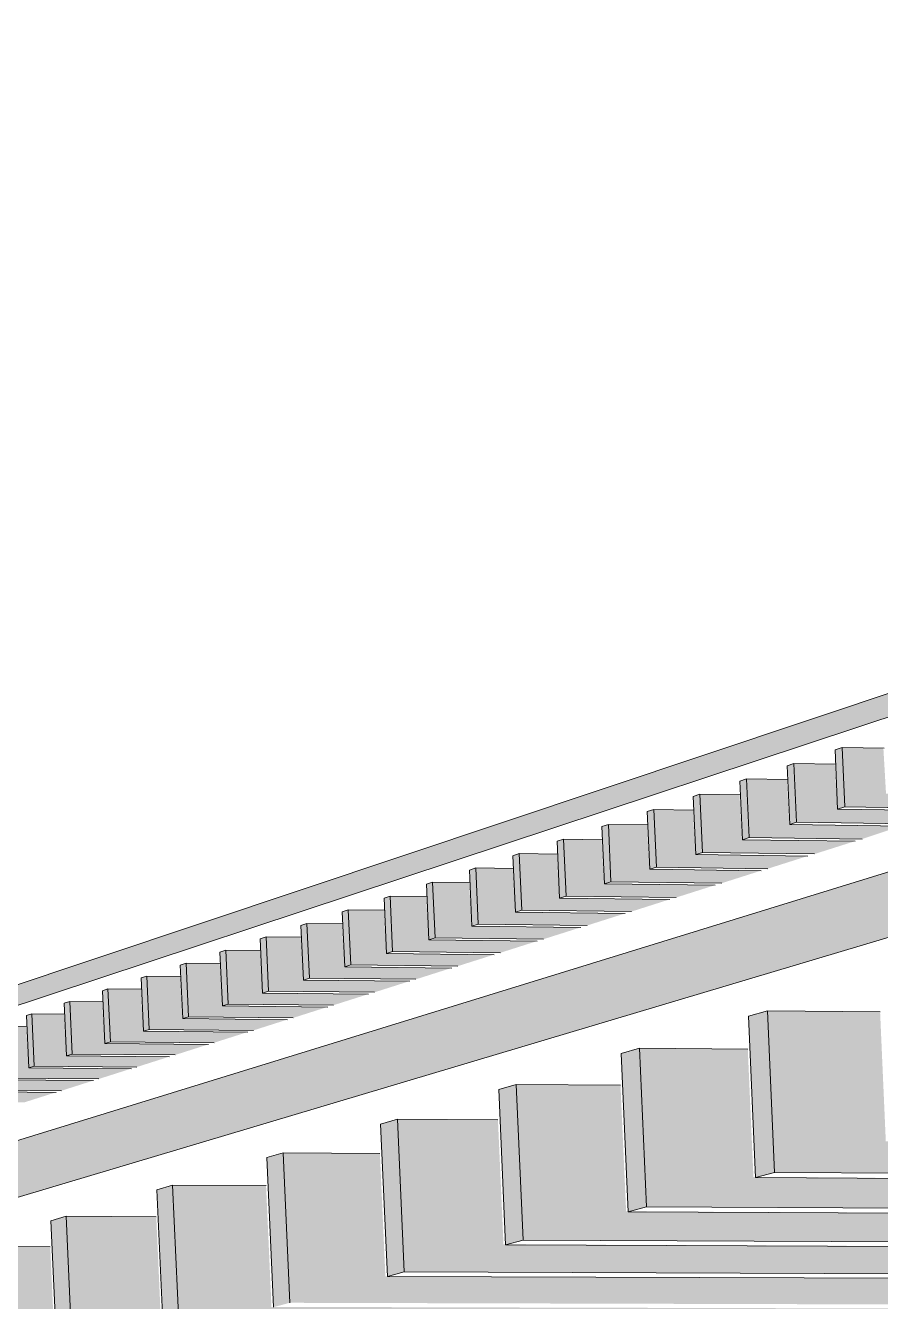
# Model space of a CAD drawing. Header units: inches. Extents: x 30764 to 92544, y -36095 to 66.
# Drawn here: x 30765.0498 to 30765.0957, y 60.0904 to 60.1589 of the extents above; entities that cross this region are included whole.
import ezdxf

# ---------------------------------------------------------------- set-up
doc = ezdxf.new("R2010")
doc.units = ezdxf.units.IN
doc.header["$MEASUREMENT"] = 0
doc.layers.add('A-ROOF', color=132, linetype='Continuous', lineweight=13)
doc.layers.add('S-BEAM', color=12, linetype='Continuous', lineweight=9)

msp = doc.modelspace()

# ---------------------------------------------------------------- hatches: boundary and pattern name
at = {"layer": 'A-ROOF', "lineweight": 5}
h = msp.add_hatch(color=256, dxfattribs=at)
h.paths.add_polyline_path([(30765.00953, 60.093111), (30765.175438, 60.148025), (30765.175438, 60.149574), (30765.00953, 60.094085)], flags=0)
h.paths.add_polyline_path([(30765.855673, 60.373176), (30766.117581, 60.459865), (30766.117581, 60.464676), (30765.849306, 60.374951)], flags=0)
msp.add_hatch(color=256, dxfattribs=at).paths.add_polyline_path([(30764.908392, 60.053842), (30765.194752, 60.139417), (30765.194564, 60.143815), (30764.908392, 60.055563)], flags=0)
at = {"layer": 'S-BEAM'}
for points in [[(30765.093375, 60.116818), (30765.093751, 60.116939), (30765.093611, 60.120127), (30765.093234, 60.120003), (30765.09334, 60.117611)], [(30765.090799, 60.115994), (30765.09117, 60.116113), (30765.09103, 60.119279), (30765.090659, 60.119156), (30765.090727, 60.117615)], [(30765.088259, 60.115181), (30765.088625, 60.115299), (30765.088486, 60.118442), (30765.08812, 60.118322), (30765.088151, 60.117619)], [(30765.085754, 60.11438), (30765.086115, 60.114496), (30765.085977, 60.117617), (30765.085616, 60.117499)], [(30765.083284, 60.11359), (30765.083641, 60.113704), (30765.083503, 60.116804), (30765.083147, 60.116687)], [(30765.080848, 60.112811), (30765.0812, 60.112923), (30765.081063, 60.116002), (30765.080712, 60.115886)], [(30765.078445, 60.112042), (30765.078792, 60.112153), (30765.078656, 60.11521), (30765.07831, 60.115096)], [(30765.076075, 60.111284), (30765.076417, 60.111393), (30765.076282, 60.11443), (30765.07594, 60.114317)], [(30765.073737, 60.110536), (30765.074074, 60.110644), (30765.07394, 60.11366), (30765.073603, 60.113549)], [(30765.071429, 60.109798), (30765.071762, 60.109904), (30765.071629, 60.1129), (30765.071296, 60.112791)], [(30765.069153, 60.109069), (30765.069481, 60.109174), (30765.069349, 60.11215), (30765.06902, 60.112042)], [(30765.066906, 60.10835), (30765.06723, 60.108454), (30765.067074, 60.111402), (30765.066774, 60.111304)], [(30765.064689, 60.107641), (30765.065009, 60.107743), (30765.064878, 60.110681), (30765.064558, 60.110575)], [(30765.062501, 60.106941), (30765.062816, 60.107042), (30765.062686, 60.10996), (30765.06237, 60.109856)], [(30765.060341, 60.10625), (30765.060652, 60.10635), (30765.060522, 60.109249), (30765.060211, 60.109146)], [(30765.058208, 60.105568), (30765.058516, 60.105666), (30765.058387, 60.108547), (30765.058079, 60.108445)], [(30765.056103, 60.104894), (30765.056407, 60.104992), (30765.056278, 60.107853), (30765.055975, 60.107754)], [(30765.054025, 60.104229), (30765.054325, 60.104325), (30765.054197, 60.107169), (30765.053897, 60.107071)], [(30765.051972, 60.103573), (30765.052269, 60.103668), (30765.052142, 60.106493), (30765.051846, 60.106396), (30765.05197, 60.103622)], [(30765.049946, 60.102925), (30765.050238, 60.103018), (30765.050112, 60.105826), (30765.04982, 60.10573), (30765.049914, 60.103624)]]:
    msp.add_hatch(color=256, dxfattribs=at).paths.add_polyline_path(points, flags=0)
at = {"layer": 'S-BEAM', "lineweight": 5}
for points in [[(30765.099881, 60.116846), (30765.102132, 60.117562), (30765.095971, 60.117658), (30765.09583, 60.12009), (30765.093611, 60.120127), (30765.093751, 60.116939), (30765.095971, 60.116905)], [(30765.097263, 60.116023), (30765.099483, 60.116729), (30765.093359, 60.116822), (30765.093218, 60.119243), (30765.09103, 60.119279), (30765.09117, 60.116113), (30765.095953, 60.116042)], [(30765.094683, 60.115212), (30765.096751, 60.11591), (30765.090783, 60.115998), (30765.090643, 60.118408), (30765.088486, 60.118442), (30765.088625, 60.115299), (30765.093574, 60.115228)], [(30765.092138, 60.114412), (30765.094296, 60.115098), (30765.088243, 60.115185), (30765.088104, 60.117585), (30765.085977, 60.117617), (30765.086115, 60.114496), (30765.090993, 60.114428)], [(30765.089629, 60.113623), (30765.091757, 60.1143), (30765.085739, 60.114384), (30765.085601, 60.116772), (30765.083503, 60.116804), (30765.083641, 60.113704), (30765.08845, 60.113639)], [(30765.087154, 60.112845), (30765.089252, 60.113513), (30765.083269, 60.113593), (30765.083132, 60.115971), (30765.081063, 60.116002), (30765.0812, 60.112923), (30765.085941, 60.112861)], [(30765.084712, 60.112077), (30765.086782, 60.112736), (30765.080833, 60.112814), (30765.080697, 60.115181), (30765.078656, 60.11521), (30765.078792, 60.112153), (30765.083467, 60.112093)], [(30765.082303, 60.11132), (30765.084346, 60.11197), (30765.07843, 60.112045), (30765.078295, 60.114402), (30765.076282, 60.11443), (30765.076417, 60.111393), (30765.081028, 60.111336)], [(30765.079927, 60.110573), (30765.081942, 60.111214), (30765.07606, 60.111287), (30765.075925, 60.113633), (30765.07394, 60.11366), (30765.074074, 60.110644), (30765.078544, 60.110589)], [(30765.077583, 60.109836), (30765.079571, 60.110468), (30765.073722, 60.110539), (30765.073588, 60.112874), (30765.071629, 60.1129), (30765.071762, 60.109904), (30765.076247, 60.109851)], [(30765.075269, 60.109108), (30765.077231, 60.109732), (30765.071415, 60.1098), (30765.071281, 60.112126), (30765.069349, 60.11215), (30765.069481, 60.109174), (30765.073905, 60.109124)], [(30765.072986, 60.108391), (30765.074922, 60.109006), (30765.069138, 60.109072), (30765.069006, 60.111387), (30765.067098, 60.111411), (30765.06723, 60.108454), (30765.071595, 60.108406)], [(30765.070733, 60.107682), (30765.072643, 60.10829), (30765.066892, 60.108353), (30765.06676, 60.110658), (30765.064878, 60.110681), (30765.065009, 60.107743), (30765.069355, 60.107697)], [(30765.068509, 60.106983), (30765.070395, 60.107583), (30765.064675, 60.107644), (30765.064544, 60.109938), (30765.062686, 60.10996), (30765.062816, 60.107042), (30765.067065, 60.106998)], [(30765.066314, 60.106293), (30765.068175, 60.106885), (30765.062487, 60.106944), (30765.062356, 60.109228), (30765.060522, 60.109249), (30765.060652, 60.10635), (30765.064845, 60.106308)], [(30765.064147, 60.105612), (30765.065984, 60.106196), (30765.060327, 60.106253), (30765.060197, 60.108527), (30765.058387, 60.108547), (30765.058516, 60.105666), (30765.062653, 60.105626)], [(30765.062007, 60.104939), (30765.063821, 60.105516), (30765.058195, 60.105571), (30765.058065, 60.107834), (30765.056278, 60.107853), (30765.056407, 60.104992), (30765.06049, 60.104953)], [(30765.059895, 60.104275), (30765.061686, 60.104845), (30765.05609, 60.104897), (30765.055961, 60.107151), (30765.054197, 60.107169), (30765.054325, 60.104325), (30765.058355, 60.104289)], [(30765.057809, 60.103619), (30765.059577, 60.104182), (30765.054011, 60.104232), (30765.053884, 60.106476), (30765.052142, 60.106493), (30765.052269, 60.103668), (30765.057441, 60.103622)], [(30765.055749, 60.102971), (30765.057495, 60.103527), (30765.051959, 60.103575), (30765.051832, 60.105809), (30765.050112, 60.105826), (30765.050238, 60.103018), (30765.055524, 60.102973)], [(30765.088972, 60.097035), (30765.089987, 60.097308), (30765.089603, 60.105995), (30765.088589, 60.105698), (30765.088872, 60.099301)], [(30765.160334, 60.096887), (30765.160334, 60.097232), (30765.161505, 60.097503), (30765.161505, 60.098527), (30765.09596, 60.098971), (30765.095653, 60.105934), (30765.089603, 60.105995), (30765.089987, 60.097308), (30765.156261, 60.096911)], [(30765.053715, 60.102332), (30765.055439, 60.102881), (30765.049933, 60.102927), (30765.049806, 60.105151), (30765.048108, 60.105167), (30765.048233, 60.102377), (30765.050096, 60.102362)], [(30765.051706, 60.1017), (30765.053409, 60.102242), (30765.047931, 60.102287), (30765.047806, 60.104501), (30765.046128, 60.104516), (30765.046253, 60.101743), (30765.050081, 60.101713)], [(30765.082132, 60.095195), (30765.083108, 60.095458), (30765.08273, 60.103979), (30765.081755, 60.103693), (30765.082103, 60.095839)], [(30765.152381, 60.095104), (30765.152381, 60.095443), (30765.153535, 60.09571), (30765.153535, 60.096678), (30765.088853, 60.097057), (30765.08855, 60.103927), (30765.08273, 60.103979), (30765.083108, 60.095458), (30765.150484, 60.095113)], [(30765.049721, 60.101076), (30765.051404, 60.101612), (30765.045955, 60.101654), (30765.04583, 60.103859), (30765.044173, 60.103874), (30765.044297, 60.101118), (30765.048077, 60.101089)], [(30765.075546, 60.093424), (30765.076486, 60.093677), (30765.076114, 60.102039), (30765.075175, 60.101763), (30765.075437, 60.09586)], [(30765.144709, 60.093385), (30765.144709, 60.093716), (30765.145853, 60.093981), (30765.145853, 60.094897), (30765.082016, 60.095216), (30765.081715, 60.101993), (30765.076114, 60.102039), (30765.076486, 60.093677), (30765.139049, 60.093409)], [(30765.0692, 60.091717), (30765.070106, 60.091961), (30765.06974, 60.100169), (30765.068835, 60.099904), (30765.06917, 60.092395)], [(30765.137322, 60.091727), (30765.137322, 60.092054), (30765.138443, 60.092314), (30765.138443, 60.093181), (30765.075433, 60.093443), (30765.075136, 60.10013), (30765.06974, 60.100169), (30765.070106, 60.091961), (30765.133275, 60.091741)], [(30765.063083, 60.090071), (30765.063956, 60.090307), (30765.063596, 60.098367), (30765.062723, 60.098111), (30765.062978, 60.092413)], [(30765.130187, 60.090127), (30765.130187, 60.090449), (30765.131292, 60.090704), (30765.131292, 60.091526), (30765.069091, 60.091736), (30765.068797, 60.098334), (30765.063596, 60.098367), (30765.063956, 60.090307), (30765.127502, 60.090135)], [(30765.05718, 60.088484), (30765.058024, 60.088711), (30765.057669, 60.096629), (30765.056826, 60.096382), (30765.05716, 60.088944)], [(30765.123296, 60.088582), (30765.123296, 60.088898), (30765.124386, 60.08915), (30765.124386, 60.089929), (30765.062976, 60.090089), (30765.062685, 60.096601), (30765.057669, 60.096629), (30765.058024, 60.088711), (30765.121731, 60.088585)], [(30765.051483, 60.086951), (30765.052297, 60.08717), (30765.051947, 60.094951), (30765.051134, 60.094712), (30765.051392, 60.088961)], [(30765.116638, 60.087089), (30765.116638, 60.0874), (30765.117713, 60.087649), (30765.117713, 60.088387), (30765.057077, 60.0885), (30765.056789, 60.094927), (30765.051947, 60.094951), (30765.052297, 60.08717), (30765.115962, 60.08709)], [(30765.110194, 60.085646), (30765.110194, 60.08595), (30765.11126, 60.086197), (30765.11126, 60.086897), (30765.051382, 60.086967), (30765.051097, 60.093311), (30765.046421, 60.09333), (30765.046766, 60.085683), (30765.104528, 60.085649)]]:
    msp.add_hatch(color=256, dxfattribs=at).paths.add_polyline_path(points, flags=0)

# ---------------------------------------------------------------- linework, layer by layer
at = {"layer": 'A-ROOF'}
for p, q in [((30765.00953, 60.094085), (30765.175438, 60.149574)), ((30765.175438, 60.148025), (30765.00953, 60.093111)), ((30764.908392, 60.055563), (30765.194564, 60.143815)), ((30765.194752, 60.139417), (30764.908392, 60.053842))]:
    msp.add_line(p, q, dxfattribs=at)
at = {"layer": 'S-BEAM'}
for p, q in [((30765.093611, 60.120127), (30765.093234, 60.120003)), ((30765.093234, 60.120003), (30765.093375, 60.116818)), ((30765.093751, 60.116939), (30765.093611, 60.120127)), ((30765.093611, 60.120127), (30765.095864, 60.120089)), ((30765.09103, 60.119279), (30765.090659, 60.119156)), ((30765.090659, 60.119156), (30765.090799, 60.115994)), ((30765.09117, 60.116113), (30765.09103, 60.119279)), ((30765.09103, 60.119279), (30765.093252, 60.119243)), ((30765.088486, 60.118442), (30765.08812, 60.118322)), ((30765.088625, 60.115299), (30765.088486, 60.118442)), ((30765.088486, 60.118442), (30765.090676, 60.118407)), ((30765.08812, 60.118322), (30765.088259, 60.115181)), ((30765.085977, 60.117617), (30765.085616, 60.117499)), ((30765.085616, 60.117499), (30765.085754, 60.11438)), ((30765.086115, 60.114496), (30765.085977, 60.117617)), ((30765.085977, 60.117617), (30765.088137, 60.117584)), ((30765.083503, 60.116804), (30765.083147, 60.116687)), ((30765.083147, 60.116687), (30765.083284, 60.11359)), ((30765.083641, 60.113704), (30765.083503, 60.116804)), ((30765.083503, 60.116804), (30765.085633, 60.116772)), ((30765.093375, 60.116818), (30765.093751, 60.116939)), ((30765.099499, 60.116726), (30765.093375, 60.116818)), ((30765.099881, 60.116846), (30765.093751, 60.116939)), ((30765.081063, 60.116002), (30765.080712, 60.115886)), ((30765.080712, 60.115886), (30765.080848, 60.112811)), ((30765.0812, 60.112923), (30765.081063, 60.116002)), ((30765.081063, 60.116002), (30765.083164, 60.115971)), ((30765.090799, 60.115994), (30765.09117, 60.116113)), ((30765.096887, 60.115905), (30765.090799, 60.115994)), ((30765.097263, 60.116023), (30765.09117, 60.116113)), ((30765.078656, 60.11521), (30765.07831, 60.115096)), ((30765.07831, 60.115096), (30765.078445, 60.112042)), ((30765.078792, 60.112153), (30765.078656, 60.11521)), ((30765.078656, 60.11521), (30765.080728, 60.115181)), ((30765.088259, 60.115181), (30765.088625, 60.115299)), ((30765.094312, 60.115095), (30765.088259, 60.115181)), ((30765.094683, 60.115212), (30765.088625, 60.115299)), ((30765.076282, 60.11443), (30765.07594, 60.114317)), ((30765.07594, 60.114317), (30765.076075, 60.111284)), ((30765.076417, 60.111393), (30765.076282, 60.11443)), ((30765.076282, 60.11443), (30765.078326, 60.114402)), ((30765.085754, 60.11438), (30765.086115, 60.114496)), ((30765.091772, 60.114297), (30765.085754, 60.11438)), ((30765.092138, 60.114412), (30765.086115, 60.114496)), ((30765.07394, 60.11366), (30765.073603, 60.113549)), ((30765.074074, 60.110644), (30765.07394, 60.11366)), ((30765.07394, 60.11366), (30765.075956, 60.113633)), ((30765.083284, 60.11359), (30765.083641, 60.113704)), ((30765.089267, 60.113509), (30765.083284, 60.11359)), ((30765.089629, 60.113623), (30765.083641, 60.113704)), ((30765.071629, 60.1129), (30765.071296, 60.112791)), ((30765.071762, 60.109904), (30765.071629, 60.1129)), ((30765.071629, 60.1129), (30765.073618, 60.112874)), ((30765.073603, 60.113549), (30765.073737, 60.110536)), ((30765.080848, 60.112811), (30765.0812, 60.112923)), ((30765.087154, 60.112845), (30765.0812, 60.112923)), ((30765.071296, 60.112791), (30765.071429, 60.109798)), ((30765.086797, 60.112733), (30765.080848, 60.112811)), ((30765.069349, 60.11215), (30765.06902, 60.112042)), ((30765.06902, 60.112042), (30765.069153, 60.109069)), ((30765.069481, 60.109174), (30765.069349, 60.11215)), ((30765.069349, 60.11215), (30765.071311, 60.112125)), ((30765.078445, 60.112042), (30765.078792, 60.112153)), ((30765.084361, 60.111967), (30765.078445, 60.112042)), ((30765.084712, 60.112077), (30765.078792, 60.112153)), ((30765.067098, 60.111411), (30765.066774, 60.111304)), ((30765.066774, 60.111304), (30765.066906, 60.10835)), ((30765.06723, 60.108454), (30765.067098, 60.111411)), ((30765.067098, 60.111411), (30765.069035, 60.111387)), ((30765.076075, 60.111284), (30765.076417, 60.111393)), ((30765.081957, 60.111211), (30765.076075, 60.111284)), ((30765.082303, 60.11132), (30765.076417, 60.111393)), ((30765.064878, 60.110681), (30765.064558, 60.110575)), ((30765.064558, 60.110575), (30765.064689, 60.107641)), ((30765.065009, 60.107743), (30765.064878, 60.110681)), ((30765.064878, 60.110681), (30765.066789, 60.110657)), ((30765.073737, 60.110536), (30765.074074, 60.110644)), ((30765.079585, 60.110465), (30765.073737, 60.110536)), ((30765.079927, 60.110573), (30765.074074, 60.110644)), ((30765.062686, 60.10996), (30765.06237, 60.109856)), ((30765.06237, 60.109856), (30765.062501, 60.106941)), ((30765.062816, 60.107042), (30765.062686, 60.10996)), ((30765.062686, 60.10996), (30765.064572, 60.109938)), ((30765.071429, 60.109798), (30765.071762, 60.109904)), ((30765.077245, 60.10973), (30765.071429, 60.109798)), ((30765.077583, 60.109836), (30765.071762, 60.109904)), ((30765.060522, 60.109249), (30765.060211, 60.109146)), ((30765.060211, 60.109146), (30765.060341, 60.10625)), ((30765.060652, 60.10635), (30765.060522, 60.109249)), ((30765.060522, 60.109249), (30765.062384, 60.109227)), ((30765.069153, 60.109069), (30765.069481, 60.109174)), ((30765.074936, 60.109004), (30765.069153, 60.109069)), ((30765.075269, 60.109108), (30765.069481, 60.109174)), ((30765.058387, 60.108547), (30765.058079, 60.108445)), ((30765.058079, 60.108445), (30765.058208, 60.105568)), ((30765.058516, 60.105666), (30765.058387, 60.108547)), ((30765.058387, 60.108547), (30765.060225, 60.108526)), ((30765.066906, 60.10835), (30765.06723, 60.108454)), ((30765.072657, 60.108287), (30765.066906, 60.10835)), ((30765.072986, 60.108391), (30765.06723, 60.108454)), ((30765.056278, 60.107853), (30765.055975, 60.107754)), ((30765.055975, 60.107754), (30765.056103, 60.104894)), ((30765.056407, 60.104992), (30765.056278, 60.107853)), ((30765.056278, 60.107853), (30765.058093, 60.107834)), ((30765.064689, 60.107641), (30765.065009, 60.107743)), ((30765.070409, 60.10758), (30765.064689, 60.107641)), ((30765.070733, 60.107682), (30765.065009, 60.107743)), ((30765.054197, 60.107169), (30765.053897, 60.107071)), ((30765.053897, 60.107071), (30765.054025, 60.104229)), ((30765.054325, 60.104325), (30765.054197, 60.107169)), ((30765.054197, 60.107169), (30765.055988, 60.10715)), ((30765.062501, 60.106941), (30765.062816, 60.107042)), ((30765.068189, 60.106882), (30765.062501, 60.106941)), ((30765.068509, 60.106983), (30765.062816, 60.107042)), ((30765.052142, 60.106493), (30765.051846, 60.106396)), ((30765.051846, 60.106396), (30765.051972, 60.103573)), ((30765.052269, 60.103668), (30765.052142, 60.106493)), ((30765.052142, 60.106493), (30765.05391, 60.106476)), ((30765.060341, 60.10625), (30765.060652, 60.10635)), ((30765.065998, 60.106193), (30765.060341, 60.10625)), ((30765.066314, 60.106293), (30765.060652, 60.10635)), ((30765.050112, 60.105826), (30765.04982, 60.10573)), ((30765.04982, 60.10573), (30765.049946, 60.102925)), ((30765.050238, 60.103018), (30765.050112, 60.105826)), ((30765.050112, 60.105826), (30765.051859, 60.105809)), ((30765.058208, 60.105568), (30765.058516, 60.105666)), ((30765.063835, 60.105513), (30765.058208, 60.105568)), ((30765.064147, 60.105612), (30765.058516, 60.105666)), ((30765.089603, 60.105995), (30765.088589, 60.105698)), ((30765.088589, 60.105698), (30765.088972, 60.097035)), ((30765.089987, 60.097308), (30765.089603, 60.105995)), ((30765.089603, 60.105995), (30765.095653, 60.105934)), ((30765.048108, 60.105167), (30765.049833, 60.105151)), ((30765.056103, 60.104894), (30765.056407, 60.104992)), ((30765.061699, 60.104842), (30765.056103, 60.104894)), ((30765.062007, 60.104939), (30765.056407, 60.104992)), ((30765.054025, 60.104229), (30765.054325, 60.104325)), ((30765.05959, 60.104179), (30765.054025, 60.104229)), ((30765.059895, 60.104275), (30765.054325, 60.104325)), ((30765.08273, 60.103979), (30765.081755, 60.103693)), ((30765.083108, 60.095458), (30765.08273, 60.103979)), ((30765.08273, 60.103979), (30765.08855, 60.103927)), ((30765.051972, 60.103573), (30765.052269, 60.103668)), ((30765.057508, 60.103525), (30765.051972, 60.103573)), ((30765.057809, 60.103619), (30765.052269, 60.103668)), ((30765.081755, 60.103693), (30765.082132, 60.095195)), ((30765.049946, 60.102925), (30765.050238, 60.103018)), ((30765.055452, 60.102878), (30765.049946, 60.102925)), ((30765.055749, 60.102971), (30765.050238, 60.103018)), ((30765.053422, 60.10224), (30765.047945, 60.102284)), ((30765.053715, 60.102332), (30765.048233, 60.102377)), ((30765.076114, 60.102039), (30765.075175, 60.101763)), ((30765.076486, 60.093677), (30765.076114, 60.102039)), ((30765.076114, 60.102039), (30765.081715, 60.101993)), ((30765.051416, 60.101609), (30765.045968, 60.101652)), ((30765.051706, 60.1017), (30765.046253, 60.101743)), ((30765.075175, 60.101763), (30765.075546, 60.093424)), ((30765.06974, 60.100169), (30765.068835, 60.099904)), ((30765.068835, 60.099904), (30765.0692, 60.091717)), ((30765.070106, 60.091961), (30765.06974, 60.100169)), ((30765.06974, 60.100169), (30765.075136, 60.10013)), ((30765.063596, 60.098367), (30765.062723, 60.098111)), ((30765.062723, 60.098111), (30765.063083, 60.090071)), ((30765.063956, 60.090307), (30765.063596, 60.098367)), ((30765.063596, 60.098367), (30765.068797, 60.098334)), ((30765.088972, 60.097035), (30765.089987, 60.097308)), ((30765.089987, 60.097308), (30765.160334, 60.096887)), ((30765.057669, 60.096629), (30765.056826, 60.096382)), ((30765.058024, 60.088711), (30765.057669, 60.096629)), ((30765.057669, 60.096629), (30765.062685, 60.096601)), ((30765.088972, 60.097035), (30765.159161, 60.096624)), ((30765.056826, 60.096382), (30765.05718, 60.088484)), ((30765.082132, 60.095195), (30765.083108, 60.095458)), ((30765.082132, 60.095195), (30765.151251, 60.09485)), ((30765.083108, 60.095458), (30765.152381, 60.095104)), ((30765.051947, 60.094951), (30765.051134, 60.094712)), ((30765.051134, 60.094712), (30765.051483, 60.086951)), ((30765.052297, 60.08717), (30765.051947, 60.094951)), ((30765.051947, 60.094951), (30765.056789, 60.094927)), ((30765.046421, 60.09333), (30765.051097, 60.093311)), ((30765.075546, 60.093424), (30765.076486, 60.093677)), ((30765.075546, 60.093424), (30765.143626, 60.093141)), ((30765.076486, 60.093677), (30765.144709, 60.093385)), ((30765.0692, 60.091717), (30765.070106, 60.091961)), ((30765.0692, 60.091717), (30765.136271, 60.091492)), ((30765.070106, 60.091961), (30765.137322, 60.091727))]:
    msp.add_line(p, q, dxfattribs=at)

doc.saveas('drawing.dxf')
